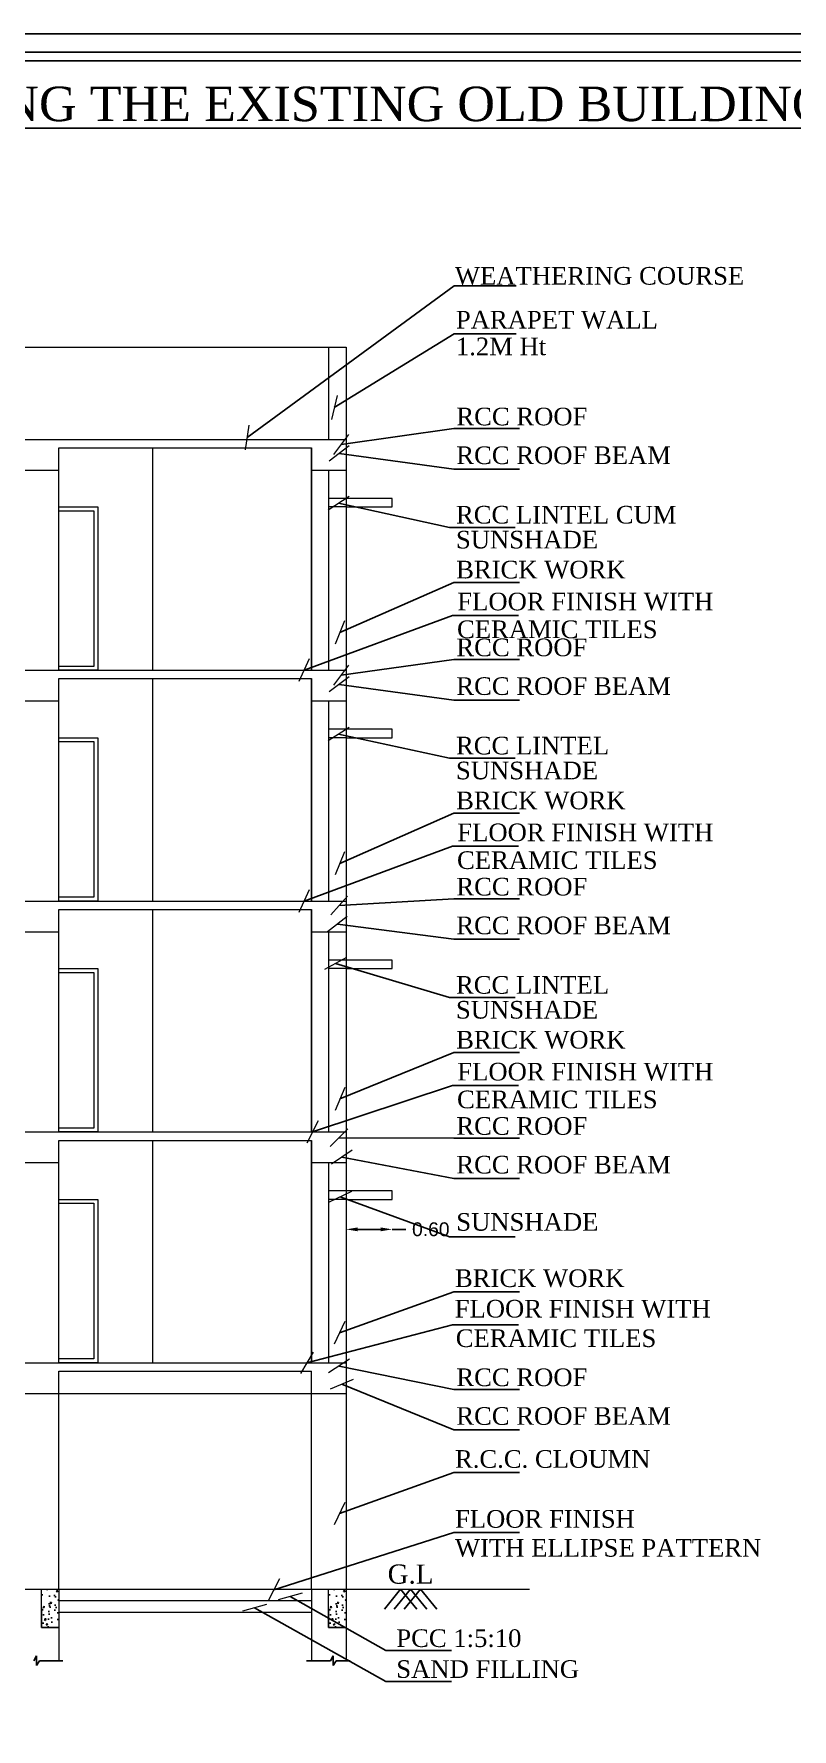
# Model space of a CAD drawing. Header units: metres. Extents: x 6 to 169, y 61 to 125.
# Drawn here: x 42.2 to 52.08, y 102.41 to 124.51 of the extents above; entities that cross this region are included whole.
import ezdxf
from ezdxf.enums import TextEntityAlignment as Align

# ---------------------------------------------------------------- set-up
doc = ezdxf.new("R2010")
doc.units = ezdxf.units.M
doc.header["$MEASUREMENT"] = 0
doc.header["$PDMODE"] = 3
doc.layers.get('0').update_dxf_attribs({"lineweight": 5})
doc.layers.get('DEFPOINTS').update_dxf_attribs({"lineweight": 5})
doc.layers.add('BLK_1_SHADE_OVERHANG', color=3, linetype='Continuous')
doc.styles.add('Isa-', font='times.ttf')
doc.styles.get("Standard").update_dxf_attribs({"font": 'arial.ttf'})
doc.styles.add('STYLE2', font='times.ttf')
doc.dimstyles.new('ISO-25', dxfattribs={"dimscale": 0, "dimtxt": 0.23, "dimasz": 0.15, "dimexe": 1.25, "dimexo": 0.625, "dimgap": 0.11, "dimtad": 0, "dimtih": 1, "dimtoh": 1, "dimzin": 1, "dimdsep": 46, "dimtxsty": 'STYLE2', "dimblk": 'OBLIQUE', "dimcen": 0, "dimse1": 1, "dimse2": 1, "dimclrd": 1, "dimclrt": 3, "dimadec": 0, "dimazin": 2, "dimtfac": 1, "dimtix": 1, "dimtofl": 0, "dimtmove": 0, "dimatfit": 3, "dimldrblk": 'OBLIQUE', "dimfxl": 0, "dimtolj": 1, "dimarcsym": 0})
doc.dimstyles.new('STANDARD_WS', dxfattribs={"dimtxt": 0.18, "dimasz": 0.18, "dimexe": 0.18, "dimexo": 0.0625, "dimgap": 0.09, "dimtad": 0, "dimtih": 1, "dimtoh": 1, "dimdec": 4, "dimzin": 0, "dimdsep": 46, "dimtxsty": 'Standard', "dimcen": 0.09, "dimadec": 0, "dimazin": 0, "dimtfac": 1, "dimtdec": 4, "dimtofl": 0, "dimtmove": 0, "dimatfit": 3, "dimfxl": 0, "dimtolj": 1, "dimtzin": 0, "dimarcsym": 0})

# ---------------------------------------------------------------- blocks, each defined once
blk = doc.blocks.new('*D805')
at = {"layer": 'BLK_1_SHADE_OVERHANG', "color": 0, "lineweight": -2}
for p, q in [((46.419, 108.927), (46.719, 108.927)), ((46.869, 108.927), (47.049, 108.927))]:
    blk.add_line(p, q, dxfattribs=at)
at = {"layer": 'BLK_1_SHADE_OVERHANG', "color": 0}
for points in [[(46.419, 108.952), (46.419, 108.902), (46.269, 108.927)], [(46.719, 108.952), (46.719, 108.902), (46.869, 108.927)]]:
    blk.add_solid(points, dxfattribs=at)
at = {"layer": 'DEFPOINTS', "color": 0}
for p in [(46.269, 109.317), (46.869, 109.317), (46.269, 108.927)]:
    blk.add_point(p, dxfattribs=at)
at = {"layer": 'BLK_1_SHADE_OVERHANG', "color": 0, "insert": (47.373, 108.927), "char_height": 0.18, "attachment_point": 5}
blk.add_mtext('\\A1;0.60', dxfattribs=at)

msp = doc.modelspace()

# ---------------------------------------------------------------- hatches: boundary and pattern name
at = {"lineweight": -3}
h = msp.add_hatch(dxfattribs=at)
h.set_pattern_fill('AR-CONC', color=256, scale=0.03, style=0)
h.set_pattern_definition([(50, (-57.97, 138.0797), (0.21517805, -0.01882564), [0.0225, -0.2475]), (355, (-57.97, 138.0797), (-0.0416254, 0.22565764), [0.018, -0.198]), (100.4514, (-57.95206, 138.07813), (0.1735528, 0.20683186), [0.01912206, -0.21034263]), (46.1842, (-57.97, 138.1397), (0.3201723, -0.0496557), [0.03375, -0.37125]), (96.6356, (-57.9433, 138.13556), (0.2803988, 0.2922354), [0.0286831, -0.3155139]), (351.1842, (-57.97, 138.1397), (0.2803986, 0.2922356), [0.027, -0.297]), (21, (-57.94, 138.1247), (0.17907212, -0.12078567), [0.0225, -0.2475]), (326, (-57.94, 138.1247), (0.0729946, 0.217545), [0.018, -0.198]), (71.4514, (-57.92507, 138.11464), (0.2520668, 0.09675915), [0.01912206, -0.21034263]), (37.5, (-57.969994, 138.0797), (0.003647957, 0.099868156), [0, -0.1956, 0, -0.201, 0, -0.19875]), (7.5, (-57.96999, 138.0797), (0.07892086, 0.11832351), [0, -0.1146, 0, -0.1911, 0, -0.07575]), (327.5, (-58.036894, 138.0797), (0.16014673, -0.00676646), [0, -0.075, 0, -0.234, 0, -0.3105]), (317.5, (-58.0669, 138.0797), (0.17495585, 0.0300315), [0, -0.0975, 0, -0.1554, 0, -0.2205])])
h.paths.add_polyline_path([(42.52279, 104.2374), (42.29422, 104.2374), (42.29422, 103.98728), (42.52279, 103.98728)])
h.paths.add_polyline_path([(42.52279, 103.98728), (42.29422, 103.98728), (42.29422, 103.73716), (42.52279, 103.73716)])
h = msp.add_hatch(dxfattribs=at)
h.set_pattern_fill('AR-CONC', color=256, scale=0.03, style=0)
h.set_pattern_definition([(50, (-54.225, 138.0797), (0.21517805, -0.01882564), [0.0225, -0.2475]), (355, (-54.225, 138.0797), (-0.0416254, 0.22565764), [0.018, -0.198]), (100.4514, (-54.20706, 138.07813), (0.1735528, 0.20683186), [0.01912206, -0.21034263]), (46.1842, (-54.225, 138.1397), (0.3201723, -0.0496557), [0.03375, -0.37125]), (96.6356, (-54.1983, 138.13556), (0.2803988, 0.2922354), [0.0286831, -0.3155139]), (351.1842, (-54.225, 138.1397), (0.2803986, 0.2922356), [0.027, -0.297]), (21, (-54.195, 138.1247), (0.17907212, -0.12078567), [0.0225, -0.2475]), (326, (-54.195, 138.1247), (0.0729946, 0.217545), [0.018, -0.198]), (71.4514, (-54.18007, 138.11464), (0.2520668, 0.09675915), [0.01912206, -0.21034263]), (37.5, (-54.224994, 138.0797), (0.003647957, 0.099868156), [0, -0.1956, 0, -0.201, 0, -0.19875]), (7.5, (-54.22499, 138.0797), (0.07892086, 0.11832351), [0, -0.1146, 0, -0.1911, 0, -0.07575]), (327.5, (-54.291894, 138.0797), (0.16014673, -0.00676646), [0, -0.075, 0, -0.234, 0, -0.3105]), (317.5, (-54.3219, 138.0797), (0.17495585, 0.0300315), [0, -0.0975, 0, -0.1554, 0, -0.2205])])
h.paths.add_polyline_path([(46.26779, 104.2374), (46.03922, 104.2374), (46.03922, 103.98728), (46.26779, 103.98728)])
h.paths.add_polyline_path([(46.26779, 103.98728), (46.03922, 103.98728), (46.03922, 103.73716), (46.26779, 103.73716)])

# ---------------------------------------------------------------- linework, layer by layer
for p, q in [((29.86922, 120.4274), (46.26922, 120.4274)), ((46.03922, 120.4274), (46.03922, 119.2274)), ((46.26922, 120.4274), (46.26922, 104.2374)), ((29.86922, 119.2274), (46.26922, 119.2274)), ((42.52422, 119.1174), (45.81922, 119.1174)), ((42.52422, 116.2174), (42.52422, 119.1174)), ((43.74922, 116.2174), (43.74922, 119.1174)), ((45.81922, 116.2174), (45.81922, 119.1174)), ((45.81922, 119.1174), (45.81922, 116.2174)), ((41.92422, 118.8274), (42.52422, 118.8274)), ((45.81922, 118.8274), (46.26922, 118.8274)), ((46.03922, 118.8274), (46.03922, 116.2174)), ((46.26922, 118.4574), (46.03922, 118.4574)), ((46.26922, 118.3474), (46.03922, 118.3474)), ((46.86922, 118.4574), (46.26922, 118.4574)), ((46.26922, 118.3474), (46.86922, 118.3474)), ((46.86922, 118.3474), (46.86922, 118.4574)), ((29.86922, 116.2174), (46.26922, 116.2174)), ((42.52422, 116.1074), (45.81922, 116.1074)), ((42.52422, 113.2074), (42.52422, 116.1074)), ((43.74922, 113.2074), (43.74922, 116.1074)), ((45.81922, 113.2074), (45.81922, 116.1074)), ((45.81922, 116.1074), (45.81922, 113.2074)), ((41.92422, 115.8174), (42.52422, 115.8174)), ((45.81922, 115.8174), (46.26922, 115.8174)), ((46.03922, 115.8174), (46.03922, 113.2074)), ((46.26922, 115.4474), (46.03922, 115.4474)), ((46.86922, 115.4474), (46.26922, 115.4474)), ((46.86922, 115.3374), (46.86922, 115.4474)), ((46.26922, 115.3374), (46.03922, 115.3374)), ((46.26922, 115.3374), (46.86922, 115.3374)), ((29.86922, 113.2074), (46.26922, 113.2074)), ((42.52422, 113.0974), (45.81922, 113.0974)), ((42.52422, 110.1974), (42.52422, 113.0974)), ((43.74922, 110.1974), (43.74922, 113.0974)), ((45.81922, 110.1974), (45.81922, 113.0974)), ((45.81922, 113.0974), (45.81922, 110.1974)), ((41.92422, 112.8074), (42.52422, 112.8074)), ((45.81922, 112.8074), (46.26922, 112.8074)), ((46.03922, 112.8074), (46.03922, 110.1974)), ((46.26922, 112.4374), (46.03922, 112.4374)), ((46.26922, 112.3274), (46.03922, 112.3274)), ((46.86922, 112.4374), (46.26922, 112.4374)), ((46.26922, 112.3274), (46.86922, 112.3274)), ((46.86922, 112.3274), (46.86922, 112.4374)), ((29.86922, 110.1974), (46.26922, 110.1974)), ((42.52422, 110.0874), (45.81922, 110.0874)), ((42.52422, 107.1874), (42.52422, 110.0874)), ((43.74922, 107.1874), (43.74922, 110.0874)), ((45.81922, 107.1874), (45.81922, 110.0874)), ((45.81922, 110.0874), (45.81922, 107.1874)), ((41.92422, 109.7974), (42.52422, 109.7974)), ((45.81922, 109.7974), (46.26922, 109.7974)), ((46.03922, 109.7974), (46.03922, 107.1874)), ((46.26922, 109.4274), (46.03922, 109.4274)), ((46.86922, 109.4274), (46.26922, 109.4274)), ((46.86922, 109.3174), (46.86922, 109.4274)), ((46.26922, 109.3174), (46.03922, 109.3174)), ((46.26922, 109.3174), (46.86922, 109.3174)), ((29.86922, 107.1874), (46.26922, 107.1874)), ((42.52422, 107.0774), (45.81922, 107.0774)), ((42.52422, 104.2374), (42.52422, 107.0774)), ((45.81922, 104.2374), (45.81922, 107.0774)), ((29.86922, 106.7874), (46.26922, 106.7874)), ((27.32614, 104.2374), (48.66162, 104.2374)), ((45.81922, 104.2374), (45.81922, 103.30277)), ((42.29422, 103.98728), (42.29422, 103.73716)), ((42.52422, 104.0874), (45.81922, 104.0874)), ((42.52422, 103.98728), (42.52422, 103.30277)), ((42.52422, 103.9374), (45.81922, 103.9374)), ((46.03922, 103.98728), (46.03922, 103.73716)), ((46.26922, 103.98728), (46.26922, 103.30277))]:
    msp.add_line(p, q)
at = {"lineweight": 25}
for p, q in [((46.97868, 104.2374), (46.76704, 103.9733)), ((47.1085, 104.2374), (46.89686, 103.9733)), ((46.97868, 104.2374), (47.19286, 103.9733)), ((47.23832, 104.2374), (47.02668, 103.9733)), ((47.1085, 104.2374), (47.32268, 103.9733)), ((47.23832, 104.2374), (47.4525, 103.9733))]:
    msp.add_line(p, q, dxfattribs=at)
at = {"lineweight": -3}
for p, q in [((42.52422, 103.73716), (42.29422, 103.73716)), ((46.26922, 103.73716), (46.03922, 103.73716)), ((42.19693, 103.30277), (42.23146, 103.36598)), ((42.23146, 103.36598), (42.23146, 103.24088)), ((42.23146, 103.24219), (42.26922, 103.30277)), ((42.57566, 103.30277), (42.26922, 103.30277)), ((46.06458, 103.30277), (45.75316, 103.30277)), ((46.06458, 103.30277), (46.0991, 103.36598)), ((46.0991, 103.36598), (46.0991, 103.24088)), ((46.0991, 103.24219), (46.13687, 103.30277)), ((46.32066, 103.30277), (46.13687, 103.30277))]:
    msp.add_line(p, q, dxfattribs=at)
for points in [[(5.6191, 124.51383), (5.6191, 64.51383), (110.94606, 64.51383), (110.94606, 124.51383)], [(5.8591, 124.27383), (5.8591, 64.75383), (110.70606, 64.75383), (110.70606, 124.27383)], [(5.9691, 124.16383), (5.9691, 64.86383), (110.59606, 64.86383), (110.59606, 124.16383)]]:
    msp.add_lwpolyline(points, close=True, dxfattribs=at)
for points in [[(42.52422, 118.3474), (43.02922, 118.3474), (43.02922, 116.2174), (42.52422, 116.2174)], [(42.52422, 118.2974), (42.97922, 118.2974), (42.97922, 116.2674), (42.52422, 116.2674)], [(42.52422, 115.3374), (43.02922, 115.3374), (43.02922, 113.2074), (42.52422, 113.2074)], [(42.52422, 115.2874), (42.97922, 115.2874), (42.97922, 113.2574), (42.52422, 113.2574)], [(42.52422, 112.3274), (43.02922, 112.3274), (43.02922, 110.1974), (42.52422, 110.1974)], [(42.52422, 112.2774), (42.97922, 112.2774), (42.97922, 110.2474), (42.52422, 110.2474)], [(42.52422, 109.3174), (43.02922, 109.3174), (43.02922, 107.1874), (42.52422, 107.1874)], [(42.52422, 109.2674), (42.97922, 109.2674), (42.97922, 107.2374), (42.52422, 107.2374)]]:
    msp.add_lwpolyline(points)
for points in [[(42.29422, 104.2374), (42.52422, 104.2374), (42.52422, 103.73716), (42.29422, 103.73716)], [(46.03922, 104.2374), (46.26922, 104.2374), (46.26922, 103.73716), (46.03922, 103.73716)]]:
    msp.add_lwpolyline(points, close=True)

# ---------------------------------------------------------------- texts
for s, height, style, p in [('%%UPLAN SHOWING THE PROPOSED CONSTRUCTION OF RESIDENTIAL APARTMENT BUILDING AFTER DEMOLISHING THE EXISTING OLD BUILDING IN DOOR NO: 21, AROKIYASAMY PILLAI STREET AT T.S.NO: 31 (OLD S.F.NO: 137/1)', 0.45, 'Isa-', (6.42895, 123.37646)), ('WEATHERING COURSE', 0.23, 'STYLE2', (47.68688, 121.24461)), ('PARAPET WALL', 0.23, 'STYLE2', (47.70023, 120.67263)), ('1.2M Ht', 0.23, 'STYLE2', (47.70023, 120.3242)), ('RCC ROOF ', 0.23, 'STYLE2', (47.70647, 119.4101)), ('RCC ROOF BEAM', 0.23, 'STYLE2', (47.70545, 118.90517)), ('RCC LINTEL CUM', 0.23, 'STYLE2', (47.70137, 118.1296)), ('SUNSHADE', 0.23, 'STYLE2', (47.70137, 117.80487)), ('BRICK WORK ', 0.23, 'STYLE2', (47.70303, 117.41393)), ('FLOOR FINISH WITH', 0.23, 'STYLE2', (47.71854, 116.99799)), ('CERAMIC TILES', 0.23, 'STYLE2', (47.71472, 116.63591)), ('RCC ROOF ', 0.23, 'STYLE2', (47.70647, 116.4001)), ('RCC ROOF BEAM', 0.23, 'STYLE2', (47.70545, 115.89517)), ('RCC LINTEL ', 0.23, 'STYLE2', (47.70137, 115.1196)), ('SUNSHADE', 0.23, 'STYLE2', (47.70137, 114.79487)), ('BRICK WORK ', 0.23, 'STYLE2', (47.70303, 114.40393)), ('FLOOR FINISH WITH', 0.23, 'STYLE2', (47.71854, 113.98799)), ('CERAMIC TILES', 0.23, 'STYLE2', (47.71472, 113.62591)), ('RCC ROOF ', 0.23, 'STYLE2', (47.70647, 113.2801)), ('RCC ROOF BEAM', 0.23, 'STYLE2', (47.70545, 112.77517)), ('RCC LINTEL ', 0.23, 'STYLE2', (47.70137, 111.9996)), ('SUNSHADE', 0.23, 'STYLE2', (47.70137, 111.67487)), ('BRICK WORK ', 0.23, 'STYLE2', (47.70303, 111.28393)), ('FLOOR FINISH WITH', 0.23, 'STYLE2', (47.71854, 110.86799)), ('CERAMIC TILES', 0.23, 'STYLE2', (47.71472, 110.50591)), ('RCC ROOF ', 0.23, 'STYLE2', (47.70647, 110.1601)), ('RCC ROOF BEAM', 0.23, 'STYLE2', (47.70545, 109.65517)), ('SUNSHADE', 0.23, 'STYLE2', (47.70532, 108.9088)), ('BRICK WORK ', 0.23, 'STYLE2', (47.68849, 108.17524)), ('FLOOR FINISH WITH ', 0.23, 'STYLE2', (47.68466, 107.77711)), ('CERAMIC TILES', 0.23, 'STYLE2', (47.69855, 107.39283)), ('RCC ROOF ', 0.23, 'STYLE2', (47.70647, 106.88313)), ('RCC ROOF BEAM', 0.23, 'STYLE2', (47.70545, 106.37821)), ('R.C.C. CLOUMN', 0.23, 'STYLE2', (47.68849, 105.81795)), ('FLOOR FINISH ', 0.23, 'STYLE2', (47.68849, 105.03671)), ('WITH ELLIPSE PATTERN', 0.23, 'STYLE2', (47.68849, 104.6591)), ('PCC 1:5:10', 0.23, 'STYLE2', (46.92319, 103.48153)), ('SAND FILLING', 0.23, 'STYLE2', (46.92319, 103.07872))]:
    msp.add_text(s, height=height, dxfattribs=dict(at, style=style)).set_placement(p)
at = {"lineweight": 25, "style": 'Isa-'}
msp.add_text('G.L', height=0.25, dxfattribs=at).set_placement((47.1089, 104.30694), align=Align.CENTER)

# ---------------------------------------------------------------- dimensions: what is measured, and where the dimension line sits
at = {"layer": 'BLK_1_SHADE_OVERHANG'}
dim = msp.add_linear_dim(base=(46.26922, 108.9274), p1=(46.86922, 109.3174), p2=(46.26922, 109.3174), dimstyle='STANDARD_WS', override={"dimasz": 0.15, "dimdec": 2, "dimse1": 1, "dimse2": 1, "dimsd1": 0}, dxfattribs=at)
dim.commit()
dim.dimension.update_dxf_attribs({"geometry": '*D805', "text_midpoint": (47.3727, 108.9274), "dimtype": 160})

# ---------------------------------------------------------------- leaders
at = {"lineweight": -3}
for points in [[(44.9761, 119.25084), (47.67787, 121.23073), (48.48496, 121.23073)], [(46.1146, 119.64219), (47.67787, 120.60101), (48.48496, 120.60101)], [(46.20192, 119.16181), (47.67211, 119.3678), (48.52955, 119.3678)], [(46.17897, 119.04281), (47.67211, 118.8388), (48.52955, 118.8388)], [(46.17053, 118.39387), (47.61703, 118.07959), (48.47446, 118.07959)], [(46.18686, 116.70917), (47.67211, 117.36233), (48.52955, 117.36233)], [(45.72035, 116.2174), (47.65796, 116.93151), (48.51539, 116.93151)], [(46.20192, 116.15181), (47.67211, 116.3578), (48.52955, 116.3578)], [(46.17897, 116.03281), (47.67211, 115.8288), (48.52955, 115.8288)], [(46.17053, 115.38387), (47.61703, 115.06959), (48.47446, 115.06959)], [(46.18686, 113.69917), (47.67211, 114.35233), (48.52955, 114.35233)], [(45.72035, 113.2074), (47.65796, 113.92151), (48.51539, 113.92151)], [(46.17676, 113.14864), (47.67211, 113.2378), (48.52955, 113.2378)], [(46.15532, 112.90579), (47.67211, 112.7088), (48.52955, 112.7088)], [(46.12876, 112.39196), (47.61703, 111.94959), (48.47446, 111.94959)], [(46.1887, 110.6277), (47.67211, 111.23233), (48.52955, 111.23233)], [(45.82882, 110.1974), (47.65796, 110.80151), (48.51539, 110.80151)], [(46.17619, 110.12132), (47.67211, 110.1178), (48.52955, 110.1178)], [(46.21146, 109.86981), (47.67211, 109.5888), (48.52955, 109.5888)], [(46.19302, 109.35174), (47.61703, 108.82959), (48.47446, 108.82959)], [(46.18201, 107.57726), (47.67211, 108.11233), (48.52955, 108.11233)], [(45.75495, 107.1874), (47.65796, 107.68151), (48.51539, 107.68151)], [(46.17619, 107.14481), (47.67211, 106.84084), (48.52955, 106.84084)], [(46.21146, 106.90714), (47.67211, 106.31183), (48.52955, 106.31183)], [(46.18201, 105.21997), (47.67211, 105.75503), (48.52955, 105.75503)], [(45.3258, 104.2274), (47.67211, 104.9738), (48.52955, 104.9738)], [(45.53856, 104.14124), (46.78748, 103.43392), (47.64491, 103.43392)], [(45.07249, 103.99099), (46.78748, 103.03112), (47.64491, 103.03112)]]:
    msp.add_leader(points, dimstyle='ISO-25', override={"dimscale": 1, "dimasz": 0.23}, dxfattribs=at)

doc.saveas('drawing.dxf')
